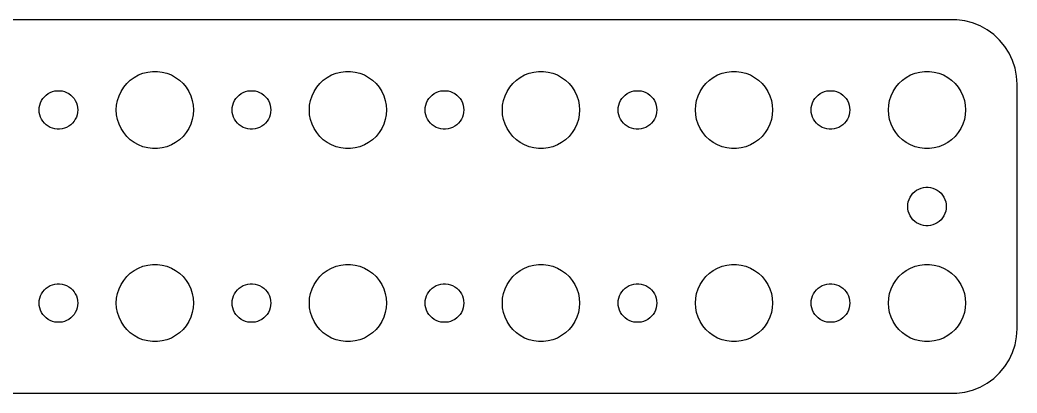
# Model space of a CAD drawing. Header units: metres. Extents: x -74 to 74, y -14 to 14.
# Drawn here: x -3 to 74.5, y -14.5 to 14.5 of the extents above; entities that cross this region are included whole.
import ezdxf

# ---------------------------------------------------------------- set-up
doc = ezdxf.new("R2010")
doc.units = ezdxf.units.M

msp = doc.modelspace()

# ---------------------------------------------------------------- linework, layer by layer
for p, q in [((69.8139, 14.4901), (-69.8139, 14.4901)), ((70.4369, 14.4114), (69.8139, 14.4901)), ((71.0451, 14.2553), (70.4369, 14.4114)), ((71.6289, 14.0241), (71.0451, 14.2553)), ((72.1791, 13.7216), (71.6289, 14.0241)), ((72.6871, 13.3526), (72.1791, 13.7216)), ((73.1448, 12.9227), (72.6871, 13.3526)), ((73.5451, 12.4389), (73.1448, 12.9227)), ((73.8815, 11.9088), (73.5451, 12.4389)), ((74.1489, 11.3406), (73.8815, 11.9088)), ((74.3429, 10.7434), (74.1489, 11.3406)), ((5.89252, 10.033), (6.22266, 10.2145)), ((6.22266, 10.2145), (6.57294, 10.3532)), ((6.57294, 10.3532), (6.93785, 10.4469)), ((6.93785, 10.4469), (7.31161, 10.4941)), ((7.31161, 10.4941), (7.68837, 10.4941)), ((7.68837, 10.4941), (8.06213, 10.4469)), ((8.06213, 10.4469), (8.42705, 10.3532)), ((8.42705, 10.3532), (8.77733, 10.2145)), ((8.77733, 10.2145), (9.10747, 10.033)), ((20.8925, 10.033), (21.2227, 10.2145)), ((21.2227, 10.2145), (21.5729, 10.3532)), ((21.5729, 10.3532), (21.9379, 10.4469)), ((21.9379, 10.4469), (22.3116, 10.4941)), ((22.3116, 10.4941), (22.6884, 10.4941)), ((22.6884, 10.4941), (23.0621, 10.4469)), ((23.0621, 10.4469), (23.427, 10.3532)), ((23.427, 10.3532), (23.7773, 10.2145)), ((23.7773, 10.2145), (24.1075, 10.033)), ((35.8925, 10.033), (36.2227, 10.2145)), ((36.2227, 10.2145), (36.5729, 10.3532)), ((36.5729, 10.3532), (36.9379, 10.4469)), ((36.9379, 10.4469), (37.3116, 10.4941)), ((37.3116, 10.4941), (37.6884, 10.4941)), ((37.6884, 10.4941), (38.0621, 10.4469)), ((38.0621, 10.4469), (38.427, 10.3532)), ((38.427, 10.3532), (38.7773, 10.2145)), ((38.7773, 10.2145), (39.1075, 10.033)), ((50.8925, 10.033), (51.2227, 10.2145)), ((51.2227, 10.2145), (51.5729, 10.3532)), ((51.5729, 10.3532), (51.9379, 10.4469)), ((51.9379, 10.4469), (52.3116, 10.4941)), ((52.3116, 10.4941), (52.6884, 10.4941)), ((52.6884, 10.4941), (53.0621, 10.4469)), ((53.0621, 10.4469), (53.427, 10.3532)), ((53.427, 10.3532), (53.7773, 10.2145)), ((53.7773, 10.2145), (54.1075, 10.033)), ((65.8925, 10.033), (66.2227, 10.2145)), ((66.2227, 10.2145), (66.573, 10.3532)), ((66.573, 10.3532), (66.9379, 10.4469)), ((66.9379, 10.4469), (67.3116, 10.4941)), ((67.3116, 10.4941), (67.6884, 10.4941)), ((67.6884, 10.4941), (68.0621, 10.4469)), ((68.0621, 10.4469), (68.427, 10.3532)), ((68.427, 10.3532), (68.7773, 10.2145)), ((68.7773, 10.2145), (69.1075, 10.033)), ((74.4606, 10.1267), (74.3429, 10.7434)), ((74.5, 9.5), (74.4606, 10.1267)), ((5.07294, 9.26335), (5.31308, 9.55363)), ((5.31308, 9.55363), (5.58772, 9.81154)), ((5.58772, 9.81154), (5.89252, 10.033)), ((9.10747, 10.033), (9.41226, 9.81154)), ((9.41226, 9.81154), (9.6869, 9.55363)), ((9.6869, 9.55363), (9.92705, 9.26335)), ((20.0729, 9.26335), (20.3131, 9.55363)), ((20.3131, 9.55363), (20.5877, 9.81154)), ((20.5877, 9.81154), (20.8925, 10.033)), ((24.1075, 10.033), (24.4123, 9.81154)), ((24.4123, 9.81154), (24.6869, 9.55363)), ((24.6869, 9.55363), (24.927, 9.26335)), ((35.0729, 9.26335), (35.3131, 9.55363)), ((35.3131, 9.55363), (35.5877, 9.81154)), ((35.5877, 9.81154), (35.8925, 10.033)), ((39.1075, 10.033), (39.4123, 9.81154)), ((39.4123, 9.81154), (39.6869, 9.55363)), ((39.6869, 9.55363), (39.927, 9.26335)), ((50.0729, 9.26335), (50.3131, 9.55363)), ((50.3131, 9.55363), (50.5877, 9.81154)), ((50.5877, 9.81154), (50.8925, 10.033)), ((54.1075, 10.033), (54.4123, 9.81154)), ((54.4123, 9.81154), (54.6869, 9.55363)), ((54.6869, 9.55363), (54.927, 9.26335)), ((65.073, 9.26335), (65.3131, 9.55363)), ((65.3131, 9.55363), (65.5877, 9.81154)), ((65.5877, 9.81154), (65.8925, 10.033)), ((69.1075, 10.033), (69.4123, 9.81154)), ((69.4123, 9.81154), (69.6869, 9.55363)), ((69.6869, 9.55363), (69.927, 9.26335)), ((74.5, -9.5), (74.5, 9.5)), ((-1.21352, 8.38167), (-1.09344, 8.52681)), ((-1.09344, 8.52681), (-0.956131, 8.65576)), ((-0.956131, 8.65576), (-0.803726, 8.76648)), ((-0.803726, 8.76648), (-0.638657, 8.85724)), ((-0.638657, 8.85724), (-0.463516, 8.92657)), ((-0.463516, 8.92657), (-0.281067, 8.97342)), ((-0.281067, 8.97342), (-0.094177, 8.99704)), ((-0.094177, 8.99704), (0.094177, 8.99704)), ((0.094177, 8.99704), (0.281067, 8.97342)), ((0.281067, 8.97342), (0.463516, 8.92657)), ((0.463516, 8.92657), (0.638657, 8.85724)), ((0.638657, 8.85724), (0.803726, 8.76648)), ((0.803726, 8.76648), (0.956131, 8.65576)), ((0.956131, 8.65576), (1.09344, 8.52681)), ((1.09344, 8.52681), (1.21352, 8.38167)), ((4.59424, 8.24606), (4.71066, 8.60437)), ((4.71066, 8.60437), (4.87108, 8.94525)), ((4.87108, 8.94525), (5.07294, 9.26335)), ((9.92705, 9.26335), (10.1289, 8.94525)), ((10.1289, 8.94525), (10.2893, 8.60437)), ((10.2893, 8.60437), (10.4057, 8.24606)), ((13.7865, 8.38167), (13.9065, 8.52681)), ((13.9065, 8.52681), (14.0439, 8.65576)), ((14.0439, 8.65576), (14.1963, 8.76648)), ((14.1963, 8.76648), (14.3613, 8.85724)), ((14.3613, 8.85724), (14.5365, 8.92657)), ((14.5365, 8.92657), (14.7189, 8.97342)), ((14.7189, 8.97342), (14.9058, 8.99704)), ((14.9058, 8.99704), (15.0942, 8.99704)), ((15.0942, 8.99704), (15.2811, 8.97342)), ((15.2811, 8.97342), (15.4635, 8.92657)), ((15.4635, 8.92657), (15.6387, 8.85724)), ((15.6387, 8.85724), (15.8037, 8.76648)), ((15.8037, 8.76648), (15.9561, 8.65576)), ((15.9561, 8.65576), (16.0934, 8.52681)), ((16.0934, 8.52681), (16.2135, 8.38167)), ((19.5942, 8.24606), (19.7107, 8.60437)), ((19.7107, 8.60437), (19.8711, 8.94525)), ((19.8711, 8.94525), (20.0729, 9.26335)), ((24.927, 9.26335), (25.1289, 8.94525)), ((25.1289, 8.94525), (25.2893, 8.60437)), ((25.2893, 8.60437), (25.4057, 8.24606)), ((28.7865, 8.38167), (28.9065, 8.52681)), ((28.9065, 8.52681), (29.0439, 8.65576)), ((29.0439, 8.65576), (29.1963, 8.76648)), ((29.1963, 8.76648), (29.3613, 8.85724)), ((29.3613, 8.85724), (29.5365, 8.92657)), ((29.5365, 8.92657), (29.7189, 8.97342)), ((29.7189, 8.97342), (29.9058, 8.99704)), ((29.9058, 8.99704), (30.0942, 8.99704)), ((30.0942, 8.99704), (30.2811, 8.97342)), ((30.2811, 8.97342), (30.4635, 8.92657)), ((30.4635, 8.92657), (30.6387, 8.85724)), ((30.6387, 8.85724), (30.8037, 8.76648)), ((30.8037, 8.76648), (30.9561, 8.65576)), ((30.9561, 8.65576), (31.0934, 8.52681)), ((31.0934, 8.52681), (31.2135, 8.38167)), ((34.5942, 8.24606), (34.7107, 8.60437)), ((34.7107, 8.60437), (34.8711, 8.94525)), ((34.8711, 8.94525), (35.0729, 9.26335)), ((39.927, 9.26335), (40.1289, 8.94525)), ((40.1289, 8.94525), (40.2893, 8.60437)), ((40.2893, 8.60437), (40.4057, 8.24606)), ((43.7865, 8.38167), (43.9065, 8.52681)), ((43.9065, 8.52681), (44.0439, 8.65576)), ((44.0439, 8.65576), (44.1963, 8.76648)), ((44.1963, 8.76648), (44.3613, 8.85724)), ((44.3613, 8.85724), (44.5365, 8.92657)), ((44.5365, 8.92657), (44.7189, 8.97342)), ((44.7189, 8.97342), (44.9058, 8.99704)), ((44.9058, 8.99704), (45.0942, 8.99704)), ((45.0942, 8.99704), (45.2811, 8.97342)), ((45.2811, 8.97342), (45.4635, 8.92657)), ((45.4635, 8.92657), (45.6387, 8.85724)), ((45.6387, 8.85724), (45.8037, 8.76648)), ((45.8037, 8.76648), (45.9561, 8.65576)), ((45.9561, 8.65576), (46.0934, 8.52681)), ((46.0934, 8.52681), (46.2135, 8.38167)), ((49.5942, 8.24606), (49.7107, 8.60437)), ((49.7107, 8.60437), (49.8711, 8.94525)), ((49.8711, 8.94525), (50.0729, 9.26335)), ((54.927, 9.26335), (55.1289, 8.94525)), ((55.1289, 8.94525), (55.2893, 8.60437)), ((55.2893, 8.60437), (55.4057, 8.24606)), ((58.7865, 8.38167), (58.9065, 8.52681)), ((58.9065, 8.52681), (59.0439, 8.65576)), ((59.0439, 8.65576), (59.1963, 8.76648)), ((59.1963, 8.76648), (59.3613, 8.85724)), ((59.3613, 8.85724), (59.5365, 8.92657)), ((59.5365, 8.92657), (59.7189, 8.97342)), ((59.7189, 8.97342), (59.9058, 8.99704)), ((59.9058, 8.99704), (60.0942, 8.99704)), ((60.0942, 8.99704), (60.2811, 8.97342)), ((60.2811, 8.97342), (60.4635, 8.92657)), ((60.4635, 8.92657), (60.6387, 8.85724)), ((60.6387, 8.85724), (60.8037, 8.76648)), ((60.8037, 8.76648), (60.9561, 8.65576)), ((60.9561, 8.65576), (61.0934, 8.52681)), ((61.0934, 8.52681), (61.2135, 8.38167)), ((64.5943, 8.24606), (64.7107, 8.60437)), ((64.7107, 8.60437), (64.8711, 8.94525)), ((64.8711, 8.94525), (65.073, 9.26335)), ((69.927, 9.26335), (70.1289, 8.94525)), ((70.1289, 8.94525), (70.2893, 8.60437)), ((70.2893, 8.60437), (70.4057, 8.24606)), ((-1.48816, 7.68799), (-1.45287, 7.87303)), ((-1.45287, 7.87303), (-1.39465, 8.05219)), ((-1.39465, 8.05219), (-1.31445, 8.22263)), ((-1.31445, 8.22263), (-1.21352, 8.38167)), ((1.21352, 8.38167), (1.31445, 8.22263)), ((1.31445, 8.22263), (1.39465, 8.05219)), ((1.39465, 8.05219), (1.45287, 7.87303)), ((1.45287, 7.87303), (1.48816, 7.68799)), ((4.5, 7.5), (4.52365, 7.87599)), ((4.52365, 7.87599), (4.59424, 8.24606)), ((10.4057, 8.24606), (10.4763, 7.87599)), ((10.4763, 7.87599), (10.5, 7.5)), ((13.5118, 7.68799), (13.5471, 7.87303)), ((13.5471, 7.87303), (13.6053, 8.05219)), ((13.6053, 8.05219), (13.6855, 8.22263)), ((13.6855, 8.22263), (13.7865, 8.38167)), ((16.2135, 8.38167), (16.3145, 8.22263)), ((16.3145, 8.22263), (16.3947, 8.05219)), ((16.3947, 8.05219), (16.4529, 7.87303)), ((16.4529, 7.87303), (16.4882, 7.68799)), ((19.5, 7.5), (19.5237, 7.87599)), ((19.5237, 7.87599), (19.5942, 8.24606)), ((25.4057, 8.24606), (25.4763, 7.87599)), ((25.4763, 7.87599), (25.5, 7.5)), ((28.5118, 7.68799), (28.5471, 7.87303)), ((28.5471, 7.87303), (28.6053, 8.05219)), ((28.6053, 8.05219), (28.6855, 8.22263)), ((28.6855, 8.22263), (28.7865, 8.38167)), ((31.2135, 8.38167), (31.3145, 8.22263)), ((31.3145, 8.22263), (31.3947, 8.05219)), ((31.3947, 8.05219), (31.4529, 7.87303)), ((31.4529, 7.87303), (31.4882, 7.68799)), ((34.5, 7.5), (34.5237, 7.87599)), ((34.5237, 7.87599), (34.5942, 8.24606)), ((40.4057, 8.24606), (40.4763, 7.87599)), ((40.4763, 7.87599), (40.5, 7.5)), ((43.5118, 7.68799), (43.5471, 7.87303)), ((43.5471, 7.87303), (43.6053, 8.05219)), ((43.6053, 8.05219), (43.6855, 8.22263)), ((43.6855, 8.22263), (43.7865, 8.38167)), ((46.2135, 8.38167), (46.3145, 8.22263)), ((46.3145, 8.22263), (46.3947, 8.05219)), ((46.3947, 8.05219), (46.4529, 7.87303)), ((46.4529, 7.87303), (46.4882, 7.68799)), ((49.5, 7.5), (49.5237, 7.87599)), ((49.5237, 7.87599), (49.5942, 8.24606)), ((55.4057, 8.24606), (55.4763, 7.87599)), ((55.4763, 7.87599), (55.5, 7.5)), ((58.5118, 7.68799), (58.5471, 7.87303)), ((58.5471, 7.87303), (58.6053, 8.05219)), ((58.6053, 8.05219), (58.6855, 8.22263)), ((58.6855, 8.22263), (58.7865, 8.38167)), ((61.2135, 8.38167), (61.3145, 8.22263)), ((61.3145, 8.22263), (61.3947, 8.05219)), ((61.3947, 8.05219), (61.4529, 7.87303)), ((61.4529, 7.87303), (61.4882, 7.68799)), ((64.5, 7.5), (64.5237, 7.87599)), ((64.5237, 7.87599), (64.5943, 8.24606)), ((70.4057, 8.24606), (70.4763, 7.87599)), ((70.4763, 7.87599), (70.5, 7.5)), ((-1.5, 7.5), (-1.48816, 7.68799)), ((-1.48816, 7.312), (-1.5, 7.5)), ((-1.45287, 7.12695), (-1.48816, 7.312)), ((-1.39465, 6.9478), (-1.45287, 7.12695)), ((1.45287, 7.12695), (1.39465, 6.9478)), ((1.48816, 7.312), (1.45287, 7.12695)), ((1.48816, 7.68799), (1.5, 7.5)), ((1.5, 7.5), (1.48816, 7.312)), ((4.52365, 7.12399), (4.5, 7.5)), ((4.59424, 6.75392), (4.52365, 7.12399)), ((10.4763, 7.12399), (10.4057, 6.75392)), ((10.5, 7.5), (10.4763, 7.12399)), ((13.5, 7.5), (13.5118, 7.68799)), ((13.5118, 7.312), (13.5, 7.5)), ((13.5471, 7.12695), (13.5118, 7.312)), ((13.6053, 6.9478), (13.5471, 7.12695)), ((16.4529, 7.12695), (16.3947, 6.9478)), ((16.4882, 7.312), (16.4529, 7.12695)), ((16.4882, 7.68799), (16.5, 7.5)), ((16.5, 7.5), (16.4882, 7.312)), ((19.5237, 7.12399), (19.5, 7.5)), ((19.5942, 6.75392), (19.5237, 7.12399)), ((25.4763, 7.12399), (25.4057, 6.75392)), ((25.5, 7.5), (25.4763, 7.12399)), ((28.5, 7.5), (28.5118, 7.68799)), ((28.5118, 7.312), (28.5, 7.5)), ((28.5471, 7.12695), (28.5118, 7.312)), ((28.6053, 6.9478), (28.5471, 7.12695)), ((31.4529, 7.12695), (31.3947, 6.9478)), ((31.4882, 7.312), (31.4529, 7.12695)), ((31.4882, 7.68799), (31.5, 7.5)), ((31.5, 7.5), (31.4882, 7.312)), ((34.5237, 7.12399), (34.5, 7.5)), ((34.5942, 6.75392), (34.5237, 7.12399)), ((40.4763, 7.12399), (40.4057, 6.75392)), ((40.5, 7.5), (40.4763, 7.12399)), ((43.5, 7.5), (43.5118, 7.68799)), ((43.5118, 7.312), (43.5, 7.5)), ((43.5471, 7.12695), (43.5118, 7.312)), ((43.6053, 6.9478), (43.5471, 7.12695)), ((46.4529, 7.12695), (46.3947, 6.9478)), ((46.4882, 7.312), (46.4529, 7.12695)), ((46.4882, 7.68799), (46.5, 7.5)), ((46.5, 7.5), (46.4882, 7.312)), ((49.5237, 7.12399), (49.5, 7.5)), ((49.5942, 6.75392), (49.5237, 7.12399)), ((55.4763, 7.12399), (55.4057, 6.75392)), ((55.5, 7.5), (55.4763, 7.12399)), ((58.5, 7.5), (58.5118, 7.68799)), ((58.5118, 7.312), (58.5, 7.5)), ((58.5471, 7.12695), (58.5118, 7.312)), ((58.6053, 6.9478), (58.5471, 7.12695)), ((61.4529, 7.12695), (61.3947, 6.9478)), ((61.4882, 7.312), (61.4529, 7.12695)), ((61.4882, 7.68799), (61.5, 7.5)), ((61.5, 7.5), (61.4882, 7.312)), ((64.5237, 7.12399), (64.5, 7.5)), ((64.5943, 6.75392), (64.5237, 7.12399)), ((70.4763, 7.12399), (70.4057, 6.75392)), ((70.5, 7.5), (70.4763, 7.12399)), ((-1.31445, 6.77736), (-1.39465, 6.9478)), ((-1.21352, 6.61832), (-1.31445, 6.77736)), ((-1.09344, 6.47318), (-1.21352, 6.61832)), ((-0.956131, 6.34422), (-1.09344, 6.47318)), ((-0.803726, 6.23351), (-0.956131, 6.34422)), ((-0.638657, 6.14275), (-0.803726, 6.23351)), ((0.803726, 6.23351), (0.638657, 6.14275)), ((0.956131, 6.34422), (0.803726, 6.23351)), ((1.09344, 6.47318), (0.956131, 6.34422)), ((1.21352, 6.61832), (1.09344, 6.47318)), ((1.31445, 6.77736), (1.21352, 6.61832)), ((1.39465, 6.9478), (1.31445, 6.77736)), ((4.71066, 6.39561), (4.59424, 6.75392)), ((4.87108, 6.05473), (4.71066, 6.39561)), ((10.2893, 6.39561), (10.1289, 6.05473)), ((10.4057, 6.75392), (10.2893, 6.39561)), ((13.6855, 6.77736), (13.6053, 6.9478)), ((13.7865, 6.61832), (13.6855, 6.77736)), ((13.9065, 6.47318), (13.7865, 6.61832)), ((14.0439, 6.34422), (13.9065, 6.47318)), ((14.1963, 6.23351), (14.0439, 6.34422)), ((14.3613, 6.14275), (14.1963, 6.23351)), ((15.8037, 6.23351), (15.6387, 6.14275)), ((15.9561, 6.34422), (15.8037, 6.23351)), ((16.0934, 6.47318), (15.9561, 6.34422)), ((16.2135, 6.61832), (16.0934, 6.47318)), ((16.3145, 6.77736), (16.2135, 6.61832)), ((16.3947, 6.9478), (16.3145, 6.77736)), ((19.7107, 6.39561), (19.5942, 6.75392)), ((19.8711, 6.05473), (19.7107, 6.39561)), ((25.2893, 6.39561), (25.1289, 6.05473)), ((25.4057, 6.75392), (25.2893, 6.39561)), ((28.6855, 6.77736), (28.6053, 6.9478)), ((28.7865, 6.61832), (28.6855, 6.77736)), ((28.9065, 6.47318), (28.7865, 6.61832)), ((29.0439, 6.34422), (28.9065, 6.47318)), ((29.1963, 6.23351), (29.0439, 6.34422)), ((29.3613, 6.14275), (29.1963, 6.23351)), ((30.8037, 6.23351), (30.6387, 6.14275)), ((30.9561, 6.34422), (30.8037, 6.23351)), ((31.0934, 6.47318), (30.9561, 6.34422)), ((31.2135, 6.61832), (31.0934, 6.47318)), ((31.3145, 6.77736), (31.2135, 6.61832)), ((31.3947, 6.9478), (31.3145, 6.77736)), ((34.7107, 6.39561), (34.5942, 6.75392)), ((34.8711, 6.05473), (34.7107, 6.39561)), ((40.2893, 6.39561), (40.1289, 6.05473)), ((40.4057, 6.75392), (40.2893, 6.39561)), ((43.6855, 6.77736), (43.6053, 6.9478)), ((43.7865, 6.61832), (43.6855, 6.77736)), ((43.9065, 6.47318), (43.7865, 6.61832)), ((44.0439, 6.34422), (43.9065, 6.47318)), ((44.1963, 6.23351), (44.0439, 6.34422)), ((44.3613, 6.14275), (44.1963, 6.23351)), ((45.8037, 6.23351), (45.6387, 6.14275)), ((45.9561, 6.34422), (45.8037, 6.23351)), ((46.0934, 6.47318), (45.9561, 6.34422)), ((46.2135, 6.61832), (46.0934, 6.47318)), ((46.3145, 6.77736), (46.2135, 6.61832)), ((46.3947, 6.9478), (46.3145, 6.77736)), ((49.7107, 6.39561), (49.5942, 6.75392)), ((49.8711, 6.05473), (49.7107, 6.39561)), ((55.2893, 6.39561), (55.1289, 6.05473)), ((55.4057, 6.75392), (55.2893, 6.39561)), ((58.6855, 6.77736), (58.6053, 6.9478)), ((58.7865, 6.61832), (58.6855, 6.77736)), ((58.9065, 6.47318), (58.7865, 6.61832)), ((59.0439, 6.34422), (58.9065, 6.47318)), ((59.1963, 6.23351), (59.0439, 6.34422)), ((59.3613, 6.14275), (59.1963, 6.23351)), ((60.8037, 6.23351), (60.6387, 6.14275)), ((60.9561, 6.34422), (60.8037, 6.23351)), ((61.0934, 6.47318), (60.9561, 6.34422)), ((61.2135, 6.61832), (61.0934, 6.47318)), ((61.3145, 6.77736), (61.2135, 6.61832)), ((61.3947, 6.9478), (61.3145, 6.77736)), ((64.7107, 6.39561), (64.5943, 6.75392)), ((64.8711, 6.05473), (64.7107, 6.39561)), ((70.2893, 6.39561), (70.1289, 6.05473)), ((70.4057, 6.75392), (70.2893, 6.39561)), ((-0.463516, 6.07341), (-0.638657, 6.14275)), ((-0.281067, 6.02657), (-0.463516, 6.07341)), ((-0.094177, 6.00294), (-0.281067, 6.02657)), ((0.094177, 6.00294), (-0.094177, 6.00294)), ((0.281067, 6.02657), (0.094177, 6.00294)), ((0.463516, 6.07341), (0.281067, 6.02657)), ((0.638657, 6.14275), (0.463516, 6.07341)), ((5.07294, 5.73663), (4.87108, 6.05473)), ((5.31308, 5.44635), (5.07294, 5.73663)), ((5.58772, 5.18845), (5.31308, 5.44635)), ((9.6869, 5.44635), (9.41226, 5.18845)), ((9.92705, 5.73663), (9.6869, 5.44635)), ((10.1289, 6.05473), (9.92705, 5.73663)), ((14.5365, 6.07341), (14.3613, 6.14275)), ((14.7189, 6.02657), (14.5365, 6.07341)), ((14.9058, 6.00294), (14.7189, 6.02657)), ((15.0942, 6.00294), (14.9058, 6.00294)), ((15.2811, 6.02657), (15.0942, 6.00294)), ((15.4635, 6.07341), (15.2811, 6.02657)), ((15.6387, 6.14275), (15.4635, 6.07341)), ((20.0729, 5.73663), (19.8711, 6.05473)), ((20.3131, 5.44635), (20.0729, 5.73663)), ((20.5877, 5.18845), (20.3131, 5.44635)), ((24.6869, 5.44635), (24.4123, 5.18845)), ((24.927, 5.73663), (24.6869, 5.44635)), ((25.1289, 6.05473), (24.927, 5.73663)), ((29.5365, 6.07341), (29.3613, 6.14275)), ((29.7189, 6.02657), (29.5365, 6.07341)), ((29.9058, 6.00294), (29.7189, 6.02657)), ((30.0942, 6.00294), (29.9058, 6.00294)), ((30.2811, 6.02657), (30.0942, 6.00294)), ((30.4635, 6.07341), (30.2811, 6.02657)), ((30.6387, 6.14275), (30.4635, 6.07341)), ((35.0729, 5.73663), (34.8711, 6.05473)), ((35.3131, 5.44635), (35.0729, 5.73663)), ((35.5877, 5.18845), (35.3131, 5.44635)), ((39.6869, 5.44635), (39.4123, 5.18845)), ((39.927, 5.73663), (39.6869, 5.44635)), ((40.1289, 6.05473), (39.927, 5.73663)), ((44.5365, 6.07341), (44.3613, 6.14275)), ((44.7189, 6.02657), (44.5365, 6.07341)), ((44.9058, 6.00294), (44.7189, 6.02657)), ((45.0942, 6.00294), (44.9058, 6.00294)), ((45.2811, 6.02657), (45.0942, 6.00294)), ((45.4635, 6.07341), (45.2811, 6.02657)), ((45.6387, 6.14275), (45.4635, 6.07341)), ((50.0729, 5.73663), (49.8711, 6.05473)), ((50.3131, 5.44635), (50.0729, 5.73663)), ((50.5877, 5.18845), (50.3131, 5.44635)), ((54.6869, 5.44635), (54.4123, 5.18845)), ((54.927, 5.73663), (54.6869, 5.44635)), ((55.1289, 6.05473), (54.927, 5.73663)), ((59.5365, 6.07341), (59.3613, 6.14275)), ((59.7189, 6.02657), (59.5365, 6.07341)), ((59.9058, 6.00294), (59.7189, 6.02657)), ((60.0942, 6.00294), (59.9058, 6.00294)), ((60.2811, 6.02657), (60.0942, 6.00294)), ((60.4635, 6.07341), (60.2811, 6.02657)), ((60.6387, 6.14275), (60.4635, 6.07341)), ((65.073, 5.73663), (64.8711, 6.05473)), ((65.3131, 5.44635), (65.073, 5.73663)), ((65.5877, 5.18845), (65.3131, 5.44635)), ((69.6869, 5.44635), (69.4123, 5.18845)), ((69.927, 5.73663), (69.6869, 5.44635)), ((70.1289, 6.05473), (69.927, 5.73663)), ((5.89252, 4.96701), (5.58772, 5.18845)), ((6.22266, 4.78551), (5.89252, 4.96701)), ((6.57294, 4.64682), (6.22266, 4.78551)), ((8.77733, 4.78551), (8.42705, 4.64682)), ((9.10747, 4.96701), (8.77733, 4.78551)), ((9.41226, 5.18845), (9.10747, 4.96701)), ((20.8925, 4.96701), (20.5877, 5.18845)), ((21.2227, 4.78551), (20.8925, 4.96701)), ((21.5729, 4.64682), (21.2227, 4.78551)), ((23.7773, 4.78551), (23.427, 4.64682)), ((24.1075, 4.96701), (23.7773, 4.78551)), ((24.4123, 5.18845), (24.1075, 4.96701)), ((35.8925, 4.96701), (35.5877, 5.18845)), ((36.2227, 4.78551), (35.8925, 4.96701)), ((36.5729, 4.64682), (36.2227, 4.78551)), ((38.7773, 4.78551), (38.427, 4.64682)), ((39.1075, 4.96701), (38.7773, 4.78551)), ((39.4123, 5.18845), (39.1075, 4.96701)), ((50.8925, 4.96701), (50.5877, 5.18845)), ((51.2227, 4.78551), (50.8925, 4.96701)), ((51.5729, 4.64682), (51.2227, 4.78551)), ((53.7773, 4.78551), (53.427, 4.64682)), ((54.1075, 4.96701), (53.7773, 4.78551)), ((54.4123, 5.18845), (54.1075, 4.96701)), ((65.8925, 4.96701), (65.5877, 5.18845)), ((66.2227, 4.78551), (65.8925, 4.96701)), ((66.573, 4.64682), (66.2227, 4.78551)), ((68.7773, 4.78551), (68.427, 4.64682)), ((69.1075, 4.96701), (68.7773, 4.78551)), ((69.4123, 5.18845), (69.1075, 4.96701)), ((6.93785, 4.55313), (6.57294, 4.64682)), ((7.31161, 4.50591), (6.93785, 4.55313)), ((7.68837, 4.50591), (7.31161, 4.50591)), ((8.06213, 4.55313), (7.68837, 4.50591)), ((8.42705, 4.64682), (8.06213, 4.55313)), ((21.9379, 4.55313), (21.5729, 4.64682)), ((22.3116, 4.50591), (21.9379, 4.55313)), ((22.6884, 4.50591), (22.3116, 4.50591)), ((23.0621, 4.55313), (22.6884, 4.50591)), ((23.427, 4.64682), (23.0621, 4.55313)), ((36.9379, 4.55313), (36.5729, 4.64682)), ((37.3116, 4.50591), (36.9379, 4.55313)), ((37.6884, 4.50591), (37.3116, 4.50591)), ((38.0621, 4.55313), (37.6884, 4.50591)), ((38.427, 4.64682), (38.0621, 4.55313)), ((51.9379, 4.55313), (51.5729, 4.64682)), ((52.3116, 4.50591), (51.9379, 4.55313)), ((52.6884, 4.50591), (52.3116, 4.50591)), ((53.0621, 4.55313), (52.6884, 4.50591)), ((53.427, 4.64682), (53.0621, 4.55313)), ((66.9379, 4.55313), (66.573, 4.64682)), ((67.3116, 4.50591), (66.9379, 4.55313)), ((67.6884, 4.50591), (67.3116, 4.50591)), ((68.0621, 4.55313), (67.6884, 4.50591)), ((68.427, 4.64682), (68.0621, 4.55313)), ((66.1855, 0.722626), (66.2865, 0.881668)), ((66.2865, 0.881668), (66.4065, 1.02681)), ((66.4065, 1.02681), (66.5439, 1.15576)), ((66.5439, 1.15576), (66.6963, 1.26648)), ((66.6963, 1.26648), (66.8613, 1.35724)), ((66.8613, 1.35724), (67.0365, 1.42657)), ((67.0365, 1.42657), (67.2189, 1.47342)), ((67.2189, 1.47342), (67.4058, 1.49704)), ((67.4058, 1.49704), (67.5942, 1.49704)), ((67.5942, 1.49704), (67.7811, 1.47342)), ((67.7811, 1.47342), (67.9635, 1.42657)), ((67.9635, 1.42657), (68.1387, 1.35724)), ((68.1387, 1.35724), (68.3037, 1.26648)), ((68.3037, 1.26648), (68.4561, 1.15576)), ((68.4561, 1.15576), (68.5934, 1.02681)), ((68.5934, 1.02681), (68.7135, 0.881668)), ((68.7135, 0.881668), (68.8145, 0.722626)), ((66, 0), (66.0118, 0.187988)), ((66.0118, -0.187988), (66, 0)), ((66.0118, 0.187988), (66.0471, 0.373032)), ((66.0471, 0.373032), (66.1053, 0.552185)), ((66.1053, 0.552185), (66.1855, 0.722626)), ((68.8145, 0.722626), (68.8947, 0.552185)), ((68.8947, 0.552185), (68.9529, 0.373032)), ((68.9529, 0.373032), (68.9882, 0.187988)), ((68.9882, 0.187988), (69, 0)), ((69, 0), (68.9882, -0.187988)), ((66.0471, -0.373032), (66.0118, -0.187988)), ((66.1053, -0.552185), (66.0471, -0.373032)), ((66.1855, -0.722626), (66.1053, -0.552185)), ((66.2865, -0.881668), (66.1855, -0.722626)), ((68.8145, -0.722626), (68.7135, -0.881668)), ((68.8947, -0.552185), (68.8145, -0.722626)), ((68.9529, -0.373032), (68.8947, -0.552185)), ((68.9882, -0.187988), (68.9529, -0.373032)), ((66.4065, -1.02681), (66.2865, -0.881668)), ((66.5439, -1.15576), (66.4065, -1.02681)), ((66.6963, -1.26648), (66.5439, -1.15576)), ((66.8613, -1.35724), (66.6963, -1.26648)), ((67.0365, -1.42657), (66.8613, -1.35724)), ((67.2189, -1.47342), (67.0365, -1.42657)), ((67.4058, -1.49704), (67.2189, -1.47342)), ((67.5942, -1.49704), (67.4058, -1.49704)), ((67.7811, -1.47342), (67.5942, -1.49704)), ((67.9635, -1.42657), (67.7811, -1.47342)), ((68.1387, -1.35724), (67.9635, -1.42657)), ((68.3037, -1.26648), (68.1387, -1.35724)), ((68.4561, -1.15576), (68.3037, -1.26648)), ((68.5934, -1.02681), (68.4561, -1.15576)), ((68.7135, -0.881668), (68.5934, -1.02681)), ((6.22266, -4.78551), (6.57294, -4.64682)), ((6.57294, -4.64682), (6.93785, -4.55313)), ((6.93785, -4.55313), (7.31161, -4.50591)), ((7.31161, -4.50591), (7.68837, -4.50591)), ((7.68837, -4.50591), (8.06213, -4.55313)), ((8.06213, -4.55313), (8.42705, -4.64682)), ((8.42705, -4.64682), (8.77733, -4.78551)), ((21.2227, -4.78551), (21.5729, -4.64682)), ((21.5729, -4.64682), (21.9379, -4.55313)), ((21.9379, -4.55313), (22.3116, -4.50591)), ((22.3116, -4.50591), (22.6884, -4.50591)), ((22.6884, -4.50591), (23.0621, -4.55313)), ((23.0621, -4.55313), (23.427, -4.64682)), ((23.427, -4.64682), (23.7773, -4.78551)), ((36.2227, -4.78551), (36.5729, -4.64682)), ((36.5729, -4.64682), (36.9379, -4.55313)), ((36.9379, -4.55313), (37.3116, -4.50591)), ((37.3116, -4.50591), (37.6884, -4.50591)), ((37.6884, -4.50591), (38.0621, -4.55313)), ((38.0621, -4.55313), (38.427, -4.64682)), ((38.427, -4.64682), (38.7773, -4.78551)), ((51.2227, -4.78551), (51.5729, -4.64682)), ((51.5729, -4.64682), (51.9379, -4.55313)), ((51.9379, -4.55313), (52.3116, -4.50591)), ((52.3116, -4.50591), (52.6884, -4.50591)), ((52.6884, -4.50591), (53.0621, -4.55313)), ((53.0621, -4.55313), (53.427, -4.64682)), ((53.427, -4.64682), (53.7773, -4.78551)), ((66.2227, -4.78551), (66.573, -4.64682)), ((66.573, -4.64682), (66.9379, -4.55313)), ((66.9379, -4.55313), (67.3116, -4.50591)), ((67.3116, -4.50591), (67.6884, -4.50591)), ((67.6884, -4.50591), (68.0621, -4.55313)), ((68.0621, -4.55313), (68.427, -4.64682)), ((68.427, -4.64682), (68.7773, -4.78551)), ((5.31308, -5.44635), (5.58772, -5.18845)), ((5.58772, -5.18845), (5.89252, -4.96701)), ((5.89252, -4.96701), (6.22266, -4.78551)), ((8.77733, -4.78551), (9.10747, -4.96701)), ((9.10747, -4.96701), (9.41226, -5.18845)), ((9.41226, -5.18845), (9.6869, -5.44635)), ((20.3131, -5.44635), (20.5877, -5.18845)), ((20.5877, -5.18845), (20.8925, -4.96701)), ((20.8925, -4.96701), (21.2227, -4.78551)), ((23.7773, -4.78551), (24.1075, -4.96701)), ((24.1075, -4.96701), (24.4123, -5.18845)), ((24.4123, -5.18845), (24.6869, -5.44635)), ((35.3131, -5.44635), (35.5877, -5.18845)), ((35.5877, -5.18845), (35.8925, -4.96701)), ((35.8925, -4.96701), (36.2227, -4.78551)), ((38.7773, -4.78551), (39.1075, -4.96701)), ((39.1075, -4.96701), (39.4123, -5.18845)), ((39.4123, -5.18845), (39.6869, -5.44635)), ((50.3131, -5.44635), (50.5877, -5.18845)), ((50.5877, -5.18845), (50.8925, -4.96701)), ((50.8925, -4.96701), (51.2227, -4.78551)), ((53.7773, -4.78551), (54.1075, -4.96701)), ((54.1075, -4.96701), (54.4123, -5.18845)), ((54.4123, -5.18845), (54.6869, -5.44635)), ((65.3131, -5.44635), (65.5877, -5.18845)), ((65.5877, -5.18845), (65.8925, -4.96701)), ((65.8925, -4.96701), (66.2227, -4.78551)), ((68.7773, -4.78551), (69.1075, -4.96701)), ((69.1075, -4.96701), (69.4123, -5.18845)), ((69.4123, -5.18845), (69.6869, -5.44635)), ((-0.803726, -6.23351), (-0.638657, -6.14275)), ((-0.638657, -6.14275), (-0.463516, -6.07341)), ((-0.463516, -6.07341), (-0.281067, -6.02657)), ((-0.281067, -6.02657), (-0.094177, -6.00294)), ((-0.094177, -6.00294), (0.094177, -6.00294)), ((0.094177, -6.00294), (0.281067, -6.02657)), ((0.281067, -6.02657), (0.463516, -6.07341)), ((0.463516, -6.07341), (0.638657, -6.14275)), ((0.638657, -6.14275), (0.803726, -6.23351)), ((4.71066, -6.39561), (4.87108, -6.05473)), ((4.87108, -6.05473), (5.07294, -5.73663)), ((5.07294, -5.73663), (5.31308, -5.44635)), ((9.6869, -5.44635), (9.92705, -5.73663)), ((9.92705, -5.73663), (10.1289, -6.05473)), ((10.1289, -6.05473), (10.2893, -6.39561)), ((14.1963, -6.23351), (14.3613, -6.14275)), ((14.3613, -6.14275), (14.5365, -6.07341)), ((14.5365, -6.07341), (14.7189, -6.02657)), ((14.7189, -6.02657), (14.9058, -6.00294)), ((14.9058, -6.00294), (15.0942, -6.00294)), ((15.0942, -6.00294), (15.2811, -6.02657)), ((15.2811, -6.02657), (15.4635, -6.07341)), ((15.4635, -6.07341), (15.6387, -6.14275)), ((15.6387, -6.14275), (15.8037, -6.23351)), ((19.7107, -6.39561), (19.8711, -6.05473)), ((19.8711, -6.05473), (20.0729, -5.73663)), ((20.0729, -5.73663), (20.3131, -5.44635)), ((24.6869, -5.44635), (24.927, -5.73663)), ((24.927, -5.73663), (25.1289, -6.05473)), ((25.1289, -6.05473), (25.2893, -6.39561)), ((29.1963, -6.23351), (29.3613, -6.14275)), ((29.3613, -6.14275), (29.5365, -6.07341)), ((29.5365, -6.07341), (29.7189, -6.02657)), ((29.7189, -6.02657), (29.9058, -6.00294)), ((29.9058, -6.00294), (30.0942, -6.00294)), ((30.0942, -6.00294), (30.2811, -6.02657)), ((30.2811, -6.02657), (30.4635, -6.07341)), ((30.4635, -6.07341), (30.6387, -6.14275)), ((30.6387, -6.14275), (30.8037, -6.23351)), ((34.7107, -6.39561), (34.8711, -6.05473)), ((34.8711, -6.05473), (35.0729, -5.73663)), ((35.0729, -5.73663), (35.3131, -5.44635)), ((39.6869, -5.44635), (39.927, -5.73663)), ((39.927, -5.73663), (40.1289, -6.05473)), ((40.1289, -6.05473), (40.2893, -6.39561)), ((44.1963, -6.23351), (44.3613, -6.14275)), ((44.3613, -6.14275), (44.5365, -6.07341)), ((44.5365, -6.07341), (44.7189, -6.02657)), ((44.7189, -6.02657), (44.9058, -6.00294)), ((44.9058, -6.00294), (45.0942, -6.00294)), ((45.0942, -6.00294), (45.2811, -6.02657)), ((45.2811, -6.02657), (45.4635, -6.07341)), ((45.4635, -6.07341), (45.6387, -6.14275)), ((45.6387, -6.14275), (45.8037, -6.23351)), ((49.7107, -6.39561), (49.8711, -6.05473)), ((49.8711, -6.05473), (50.0729, -5.73663)), ((50.0729, -5.73663), (50.3131, -5.44635)), ((54.6869, -5.44635), (54.927, -5.73663)), ((54.927, -5.73663), (55.1289, -6.05473)), ((55.1289, -6.05473), (55.2893, -6.39561)), ((59.1963, -6.23351), (59.3613, -6.14275)), ((59.3613, -6.14275), (59.5365, -6.07341)), ((59.5365, -6.07341), (59.7189, -6.02657)), ((59.7189, -6.02657), (59.9058, -6.00294)), ((59.9058, -6.00294), (60.0942, -6.00294)), ((60.0942, -6.00294), (60.2811, -6.02657)), ((60.2811, -6.02657), (60.4635, -6.07341)), ((60.4635, -6.07341), (60.6387, -6.14275)), ((60.6387, -6.14275), (60.8037, -6.23351)), ((64.7107, -6.39561), (64.8711, -6.05473)), ((64.8711, -6.05473), (65.073, -5.73663)), ((65.073, -5.73663), (65.3131, -5.44635)), ((69.6869, -5.44635), (69.927, -5.73663)), ((69.927, -5.73663), (70.1289, -6.05473)), ((70.1289, -6.05473), (70.2893, -6.39561)), ((-1.45287, -7.12695), (-1.39465, -6.9478)), ((-1.39465, -6.9478), (-1.31445, -6.77736)), ((-1.31445, -6.77736), (-1.21352, -6.61832)), ((-1.21352, -6.61832), (-1.09344, -6.47318)), ((-1.09344, -6.47318), (-0.956131, -6.34422)), ((-0.956131, -6.34422), (-0.803726, -6.23351)), ((0.803726, -6.23351), (0.956131, -6.34422)), ((0.956131, -6.34422), (1.09344, -6.47318)), ((1.09344, -6.47318), (1.21352, -6.61832)), ((1.21352, -6.61832), (1.31445, -6.77736)), ((1.31445, -6.77736), (1.39465, -6.9478)), ((1.39465, -6.9478), (1.45287, -7.12695)), ((4.52365, -7.12399), (4.59424, -6.75392)), ((4.59424, -6.75392), (4.71066, -6.39561)), ((10.2893, -6.39561), (10.4057, -6.75392)), ((10.4057, -6.75392), (10.4763, -7.12399)), ((13.5471, -7.12695), (13.6053, -6.9478)), ((13.6053, -6.9478), (13.6855, -6.77736)), ((13.6855, -6.77736), (13.7865, -6.61832)), ((13.7865, -6.61832), (13.9065, -6.47318)), ((13.9065, -6.47318), (14.0439, -6.34422)), ((14.0439, -6.34422), (14.1963, -6.23351)), ((15.8037, -6.23351), (15.9561, -6.34422)), ((15.9561, -6.34422), (16.0934, -6.47318)), ((16.0934, -6.47318), (16.2135, -6.61832)), ((16.2135, -6.61832), (16.3145, -6.77736)), ((16.3145, -6.77736), (16.3947, -6.9478)), ((16.3947, -6.9478), (16.4529, -7.12695)), ((19.5237, -7.12399), (19.5942, -6.75392)), ((19.5942, -6.75392), (19.7107, -6.39561)), ((25.2893, -6.39561), (25.4057, -6.75392)), ((25.4057, -6.75392), (25.4763, -7.12399)), ((28.5471, -7.12695), (28.6053, -6.9478)), ((28.6053, -6.9478), (28.6855, -6.77736)), ((28.6855, -6.77736), (28.7865, -6.61832)), ((28.7865, -6.61832), (28.9065, -6.47318)), ((28.9065, -6.47318), (29.0439, -6.34422)), ((29.0439, -6.34422), (29.1963, -6.23351)), ((30.8037, -6.23351), (30.9561, -6.34422)), ((30.9561, -6.34422), (31.0934, -6.47318)), ((31.0934, -6.47318), (31.2135, -6.61832)), ((31.2135, -6.61832), (31.3145, -6.77736)), ((31.3145, -6.77736), (31.3947, -6.9478)), ((31.3947, -6.9478), (31.4529, -7.12695)), ((34.5237, -7.12399), (34.5942, -6.75392)), ((34.5942, -6.75392), (34.7107, -6.39561)), ((40.2893, -6.39561), (40.4057, -6.75392)), ((40.4057, -6.75392), (40.4763, -7.12399)), ((43.5471, -7.12695), (43.6053, -6.9478)), ((43.6053, -6.9478), (43.6855, -6.77736)), ((43.6855, -6.77736), (43.7865, -6.61832)), ((43.7865, -6.61832), (43.9065, -6.47318)), ((43.9065, -6.47318), (44.0439, -6.34422)), ((44.0439, -6.34422), (44.1963, -6.23351)), ((45.8037, -6.23351), (45.9561, -6.34422)), ((45.9561, -6.34422), (46.0934, -6.47318)), ((46.0934, -6.47318), (46.2135, -6.61832)), ((46.2135, -6.61832), (46.3145, -6.77736)), ((46.3145, -6.77736), (46.3947, -6.9478)), ((46.3947, -6.9478), (46.4529, -7.12695)), ((49.5237, -7.12399), (49.5942, -6.75392)), ((49.5942, -6.75392), (49.7107, -6.39561)), ((55.2893, -6.39561), (55.4057, -6.75392)), ((55.4057, -6.75392), (55.4763, -7.12399)), ((58.5471, -7.12695), (58.6053, -6.9478)), ((58.6053, -6.9478), (58.6855, -6.77736)), ((58.6855, -6.77736), (58.7865, -6.61832)), ((58.7865, -6.61832), (58.9065, -6.47318)), ((58.9065, -6.47318), (59.0439, -6.34422)), ((59.0439, -6.34422), (59.1963, -6.23351)), ((60.8037, -6.23351), (60.9561, -6.34422)), ((60.9561, -6.34422), (61.0934, -6.47318)), ((61.0934, -6.47318), (61.2135, -6.61832)), ((61.2135, -6.61832), (61.3145, -6.77736)), ((61.3145, -6.77736), (61.3947, -6.9478)), ((61.3947, -6.9478), (61.4529, -7.12695)), ((64.5237, -7.12399), (64.5943, -6.75392)), ((64.5943, -6.75392), (64.7107, -6.39561)), ((70.2893, -6.39561), (70.4057, -6.75392)), ((70.4057, -6.75392), (70.4763, -7.12399)), ((-1.5, -7.5), (-1.48816, -7.312)), ((-1.48816, -7.68799), (-1.5, -7.5)), ((-1.48816, -7.312), (-1.45287, -7.12695)), ((-1.45287, -7.87303), (-1.48816, -7.68799)), ((1.45287, -7.12695), (1.48816, -7.312)), ((1.48816, -7.68799), (1.45287, -7.87303)), ((1.48816, -7.312), (1.5, -7.5)), ((1.5, -7.5), (1.48816, -7.68799)), ((4.5, -7.5), (4.52365, -7.12399)), ((4.52365, -7.87599), (4.5, -7.5)), ((10.4763, -7.12399), (10.5, -7.5)), ((10.5, -7.5), (10.4763, -7.87599)), ((13.5, -7.5), (13.5118, -7.312)), ((13.5118, -7.68799), (13.5, -7.5)), ((13.5118, -7.312), (13.5471, -7.12695)), ((13.5471, -7.87303), (13.5118, -7.68799)), ((16.4529, -7.12695), (16.4882, -7.312)), ((16.4882, -7.68799), (16.4529, -7.87303)), ((16.4882, -7.312), (16.5, -7.5)), ((16.5, -7.5), (16.4882, -7.68799)), ((19.5, -7.5), (19.5237, -7.12399)), ((19.5237, -7.87599), (19.5, -7.5)), ((25.4763, -7.12399), (25.5, -7.5)), ((25.5, -7.5), (25.4763, -7.87599)), ((28.5, -7.5), (28.5118, -7.312)), ((28.5118, -7.68799), (28.5, -7.5)), ((28.5118, -7.312), (28.5471, -7.12695)), ((28.5471, -7.87303), (28.5118, -7.68799)), ((31.4529, -7.12695), (31.4882, -7.312)), ((31.4882, -7.68799), (31.4529, -7.87303)), ((31.4882, -7.312), (31.5, -7.5)), ((31.5, -7.5), (31.4882, -7.68799)), ((34.5, -7.5), (34.5237, -7.12399)), ((34.5237, -7.87599), (34.5, -7.5)), ((40.4763, -7.12399), (40.5, -7.5)), ((40.5, -7.5), (40.4763, -7.87599)), ((43.5, -7.5), (43.5118, -7.312)), ((43.5118, -7.68799), (43.5, -7.5)), ((43.5118, -7.312), (43.5471, -7.12695)), ((43.5471, -7.87303), (43.5118, -7.68799)), ((46.4529, -7.12695), (46.4882, -7.312)), ((46.4882, -7.68799), (46.4529, -7.87303)), ((46.4882, -7.312), (46.5, -7.5)), ((46.5, -7.5), (46.4882, -7.68799)), ((49.5, -7.5), (49.5237, -7.12399)), ((49.5237, -7.87599), (49.5, -7.5)), ((55.4763, -7.12399), (55.5, -7.5)), ((55.5, -7.5), (55.4763, -7.87599)), ((58.5, -7.5), (58.5118, -7.312)), ((58.5118, -7.68799), (58.5, -7.5)), ((58.5118, -7.312), (58.5471, -7.12695)), ((58.5471, -7.87303), (58.5118, -7.68799)), ((61.4529, -7.12695), (61.4882, -7.312)), ((61.4882, -7.68799), (61.4529, -7.87303)), ((61.4882, -7.312), (61.5, -7.5)), ((61.5, -7.5), (61.4882, -7.68799)), ((64.5, -7.5), (64.5237, -7.12399)), ((64.5237, -7.87599), (64.5, -7.5)), ((70.4763, -7.12399), (70.5, -7.5)), ((70.5, -7.5), (70.4763, -7.87599)), ((-1.39465, -8.05219), (-1.45287, -7.87303)), ((-1.31445, -8.22263), (-1.39465, -8.05219)), ((-1.21352, -8.38167), (-1.31445, -8.22263)), ((-1.09344, -8.52681), (-1.21352, -8.38167)), ((1.21352, -8.38167), (1.09344, -8.52681)), ((1.31445, -8.22263), (1.21352, -8.38167)), ((1.39465, -8.05219), (1.31445, -8.22263)), ((1.45287, -7.87303), (1.39465, -8.05219)), ((4.59424, -8.24606), (4.52365, -7.87599)), ((4.71066, -8.60437), (4.59424, -8.24606)), ((10.4057, -8.24606), (10.2893, -8.60437)), ((10.4763, -7.87599), (10.4057, -8.24606)), ((13.6053, -8.05219), (13.5471, -7.87303)), ((13.6855, -8.22263), (13.6053, -8.05219)), ((13.7865, -8.38167), (13.6855, -8.22263)), ((13.9065, -8.52681), (13.7865, -8.38167)), ((16.2135, -8.38167), (16.0934, -8.52681)), ((16.3145, -8.22263), (16.2135, -8.38167)), ((16.3947, -8.05219), (16.3145, -8.22263)), ((16.4529, -7.87303), (16.3947, -8.05219)), ((19.5942, -8.24606), (19.5237, -7.87599)), ((19.7107, -8.60437), (19.5942, -8.24606)), ((25.4057, -8.24606), (25.2893, -8.60437)), ((25.4763, -7.87599), (25.4057, -8.24606)), ((28.6053, -8.05219), (28.5471, -7.87303)), ((28.6855, -8.22263), (28.6053, -8.05219)), ((28.7865, -8.38167), (28.6855, -8.22263)), ((28.9065, -8.52681), (28.7865, -8.38167)), ((31.2135, -8.38167), (31.0934, -8.52681)), ((31.3145, -8.22263), (31.2135, -8.38167)), ((31.3947, -8.05219), (31.3145, -8.22263)), ((31.4529, -7.87303), (31.3947, -8.05219)), ((34.5942, -8.24606), (34.5237, -7.87599)), ((34.7107, -8.60437), (34.5942, -8.24606)), ((40.4057, -8.24606), (40.2893, -8.60437)), ((40.4763, -7.87599), (40.4057, -8.24606)), ((43.6053, -8.05219), (43.5471, -7.87303)), ((43.6855, -8.22263), (43.6053, -8.05219)), ((43.7865, -8.38167), (43.6855, -8.22263)), ((43.9065, -8.52681), (43.7865, -8.38167)), ((46.2135, -8.38167), (46.0934, -8.52681)), ((46.3145, -8.22263), (46.2135, -8.38167)), ((46.3947, -8.05219), (46.3145, -8.22263)), ((46.4529, -7.87303), (46.3947, -8.05219)), ((49.5942, -8.24606), (49.5237, -7.87599)), ((49.7107, -8.60437), (49.5942, -8.24606)), ((55.4057, -8.24606), (55.2893, -8.60437)), ((55.4763, -7.87599), (55.4057, -8.24606)), ((58.6053, -8.05219), (58.5471, -7.87303)), ((58.6855, -8.22263), (58.6053, -8.05219)), ((58.7865, -8.38167), (58.6855, -8.22263)), ((58.9065, -8.52681), (58.7865, -8.38167)), ((61.2135, -8.38167), (61.0934, -8.52681)), ((61.3145, -8.22263), (61.2135, -8.38167)), ((61.3947, -8.05219), (61.3145, -8.22263)), ((61.4529, -7.87303), (61.3947, -8.05219)), ((64.5943, -8.24606), (64.5237, -7.87599)), ((64.7107, -8.60437), (64.5943, -8.24606)), ((70.4057, -8.24606), (70.2893, -8.60437)), ((70.4763, -7.87599), (70.4057, -8.24606)), ((-0.956131, -8.65576), (-1.09344, -8.52681)), ((-0.803726, -8.76648), (-0.956131, -8.65576)), ((-0.638657, -8.85724), (-0.803726, -8.76648)), ((-0.463516, -8.92657), (-0.638657, -8.85724)), ((-0.281067, -8.97342), (-0.463516, -8.92657)), ((-0.094177, -8.99704), (-0.281067, -8.97342)), ((0.094177, -8.99704), (-0.094177, -8.99704)), ((0.281067, -8.97342), (0.094177, -8.99704)), ((0.463516, -8.92657), (0.281067, -8.97342)), ((0.638657, -8.85724), (0.463516, -8.92657)), ((0.803726, -8.76648), (0.638657, -8.85724)), ((0.956131, -8.65576), (0.803726, -8.76648)), ((1.09344, -8.52681), (0.956131, -8.65576)), ((4.87108, -8.94525), (4.71066, -8.60437)), ((5.07294, -9.26335), (4.87108, -8.94525)), ((5.31308, -9.55363), (5.07294, -9.26335)), ((9.92705, -9.26335), (9.6869, -9.55363)), ((10.1289, -8.94525), (9.92705, -9.26335)), ((10.2893, -8.60437), (10.1289, -8.94525)), ((14.0439, -8.65576), (13.9065, -8.52681)), ((14.1963, -8.76648), (14.0439, -8.65576)), ((14.3613, -8.85724), (14.1963, -8.76648)), ((14.5365, -8.92657), (14.3613, -8.85724)), ((14.7189, -8.97342), (14.5365, -8.92657)), ((14.9058, -8.99704), (14.7189, -8.97342)), ((15.0942, -8.99704), (14.9058, -8.99704)), ((15.2811, -8.97342), (15.0942, -8.99704)), ((15.4635, -8.92657), (15.2811, -8.97342)), ((15.6387, -8.85724), (15.4635, -8.92657)), ((15.8037, -8.76648), (15.6387, -8.85724)), ((15.9561, -8.65576), (15.8037, -8.76648)), ((16.0934, -8.52681), (15.9561, -8.65576)), ((19.8711, -8.94525), (19.7107, -8.60437)), ((20.0729, -9.26335), (19.8711, -8.94525)), ((20.3131, -9.55363), (20.0729, -9.26335)), ((24.927, -9.26335), (24.6869, -9.55363)), ((25.1289, -8.94525), (24.927, -9.26335)), ((25.2893, -8.60437), (25.1289, -8.94525)), ((29.0439, -8.65576), (28.9065, -8.52681)), ((29.1963, -8.76648), (29.0439, -8.65576)), ((29.3613, -8.85724), (29.1963, -8.76648)), ((29.5365, -8.92657), (29.3613, -8.85724)), ((29.7189, -8.97342), (29.5365, -8.92657)), ((29.9058, -8.99704), (29.7189, -8.97342)), ((30.0942, -8.99704), (29.9058, -8.99704)), ((30.2811, -8.97342), (30.0942, -8.99704)), ((30.4635, -8.92657), (30.2811, -8.97342)), ((30.6387, -8.85724), (30.4635, -8.92657)), ((30.8037, -8.76648), (30.6387, -8.85724)), ((30.9561, -8.65576), (30.8037, -8.76648)), ((31.0934, -8.52681), (30.9561, -8.65576)), ((34.8711, -8.94525), (34.7107, -8.60437)), ((35.0729, -9.26335), (34.8711, -8.94525)), ((35.3131, -9.55363), (35.0729, -9.26335)), ((39.927, -9.26335), (39.6869, -9.55363)), ((40.1289, -8.94525), (39.927, -9.26335)), ((40.2893, -8.60437), (40.1289, -8.94525)), ((44.0439, -8.65576), (43.9065, -8.52681)), ((44.1963, -8.76648), (44.0439, -8.65576)), ((44.3613, -8.85724), (44.1963, -8.76648)), ((44.5365, -8.92657), (44.3613, -8.85724)), ((44.7189, -8.97342), (44.5365, -8.92657)), ((44.9058, -8.99704), (44.7189, -8.97342)), ((45.0942, -8.99704), (44.9058, -8.99704)), ((45.2811, -8.97342), (45.0942, -8.99704)), ((45.4635, -8.92657), (45.2811, -8.97342)), ((45.6387, -8.85724), (45.4635, -8.92657)), ((45.8037, -8.76648), (45.6387, -8.85724)), ((45.9561, -8.65576), (45.8037, -8.76648)), ((46.0934, -8.52681), (45.9561, -8.65576)), ((49.8711, -8.94525), (49.7107, -8.60437)), ((50.0729, -9.26335), (49.8711, -8.94525)), ((50.3131, -9.55363), (50.0729, -9.26335)), ((54.927, -9.26335), (54.6869, -9.55363)), ((55.1289, -8.94525), (54.927, -9.26335)), ((55.2893, -8.60437), (55.1289, -8.94525)), ((59.0439, -8.65576), (58.9065, -8.52681)), ((59.1963, -8.76648), (59.0439, -8.65576)), ((59.3613, -8.85724), (59.1963, -8.76648)), ((59.5365, -8.92657), (59.3613, -8.85724)), ((59.7189, -8.97342), (59.5365, -8.92657)), ((59.9058, -8.99704), (59.7189, -8.97342)), ((60.0942, -8.99704), (59.9058, -8.99704)), ((60.2811, -8.97342), (60.0942, -8.99704)), ((60.4635, -8.92657), (60.2811, -8.97342)), ((60.6387, -8.85724), (60.4635, -8.92657)), ((60.8037, -8.76648), (60.6387, -8.85724)), ((60.9561, -8.65576), (60.8037, -8.76648)), ((61.0934, -8.52681), (60.9561, -8.65576)), ((64.8711, -8.94525), (64.7107, -8.60437)), ((65.073, -9.26335), (64.8711, -8.94525)), ((65.3131, -9.55363), (65.073, -9.26335)), ((69.927, -9.26335), (69.6869, -9.55363)), ((70.1289, -8.94525), (69.927, -9.26335)), ((70.2893, -8.60437), (70.1289, -8.94525)), ((5.58772, -9.81154), (5.31308, -9.55363)), ((5.89252, -10.033), (5.58772, -9.81154)), ((6.22266, -10.2145), (5.89252, -10.033)), ((9.10747, -10.033), (8.77733, -10.2145)), ((9.41226, -9.81154), (9.10747, -10.033)), ((9.6869, -9.55363), (9.41226, -9.81154)), ((20.5877, -9.81154), (20.3131, -9.55363)), ((20.8925, -10.033), (20.5877, -9.81154)), ((21.2227, -10.2145), (20.8925, -10.033)), ((24.1075, -10.033), (23.7773, -10.2145)), ((24.4123, -9.81154), (24.1075, -10.033)), ((24.6869, -9.55363), (24.4123, -9.81154)), ((35.5877, -9.81154), (35.3131, -9.55363)), ((35.8925, -10.033), (35.5877, -9.81154)), ((36.2227, -10.2145), (35.8925, -10.033)), ((39.1075, -10.033), (38.7773, -10.2145)), ((39.4123, -9.81154), (39.1075, -10.033)), ((39.6869, -9.55363), (39.4123, -9.81154)), ((50.5877, -9.81154), (50.3131, -9.55363)), ((50.8925, -10.033), (50.5877, -9.81154)), ((51.2227, -10.2145), (50.8925, -10.033)), ((54.1075, -10.033), (53.7773, -10.2145)), ((54.4123, -9.81154), (54.1075, -10.033)), ((54.6869, -9.55363), (54.4123, -9.81154)), ((65.5877, -9.81154), (65.3131, -9.55363)), ((65.8925, -10.033), (65.5877, -9.81154)), ((66.2227, -10.2145), (65.8925, -10.033)), ((69.1075, -10.033), (68.7773, -10.2145)), ((69.4123, -9.81154), (69.1075, -10.033)), ((69.6869, -9.55363), (69.4123, -9.81154)), ((74.4606, -10.1267), (74.5, -9.5)), ((6.57294, -10.3532), (6.22266, -10.2145)), ((6.93785, -10.4469), (6.57294, -10.3532)), ((7.31161, -10.4941), (6.93785, -10.4469)), ((7.68837, -10.4941), (7.31161, -10.4941)), ((8.06213, -10.4469), (7.68837, -10.4941)), ((8.42705, -10.3532), (8.06213, -10.4469)), ((8.77733, -10.2145), (8.42705, -10.3532)), ((21.5729, -10.3532), (21.2227, -10.2145)), ((21.9379, -10.4469), (21.5729, -10.3532)), ((22.3116, -10.4941), (21.9379, -10.4469)), ((22.6884, -10.4941), (22.3116, -10.4941)), ((23.0621, -10.4469), (22.6884, -10.4941)), ((23.427, -10.3532), (23.0621, -10.4469)), ((23.7773, -10.2145), (23.427, -10.3532)), ((36.5729, -10.3532), (36.2227, -10.2145)), ((36.9379, -10.4469), (36.5729, -10.3532)), ((37.3116, -10.4941), (36.9379, -10.4469)), ((37.6884, -10.4941), (37.3116, -10.4941)), ((38.0621, -10.4469), (37.6884, -10.4941)), ((38.427, -10.3532), (38.0621, -10.4469)), ((38.7773, -10.2145), (38.427, -10.3532)), ((51.5729, -10.3532), (51.2227, -10.2145)), ((51.9379, -10.4469), (51.5729, -10.3532)), ((52.3116, -10.4941), (51.9379, -10.4469)), ((52.6884, -10.4941), (52.3116, -10.4941)), ((53.0621, -10.4469), (52.6884, -10.4941)), ((53.427, -10.3532), (53.0621, -10.4469)), ((53.7773, -10.2145), (53.427, -10.3532)), ((66.573, -10.3532), (66.2227, -10.2145)), ((66.9379, -10.4469), (66.573, -10.3532)), ((67.3116, -10.4941), (66.9379, -10.4469)), ((67.6884, -10.4941), (67.3116, -10.4941)), ((68.0621, -10.4469), (67.6884, -10.4941)), ((68.427, -10.3532), (68.0621, -10.4469)), ((68.7773, -10.2145), (68.427, -10.3532)), ((74.1489, -11.3406), (74.3429, -10.7434)), ((74.3429, -10.7434), (74.4606, -10.1267)), ((73.8815, -11.9088), (74.1489, -11.3406)), ((73.5451, -12.4389), (73.8815, -11.9088)), ((72.6871, -13.3526), (73.1448, -12.9227)), ((73.1448, -12.9227), (73.5451, -12.4389)), ((71.6289, -14.0241), (72.1791, -13.7216)), ((72.1791, -13.7216), (72.6871, -13.3526)), ((-69.8139, -14.4901), (69.8139, -14.4901)), ((69.8139, -14.4901), (70.4369, -14.4114)), ((70.4369, -14.4114), (71.0451, -14.2553)), ((71.0451, -14.2553), (71.6289, -14.0241))]:
    msp.add_line(p, q)

doc.saveas('drawing.dxf')
